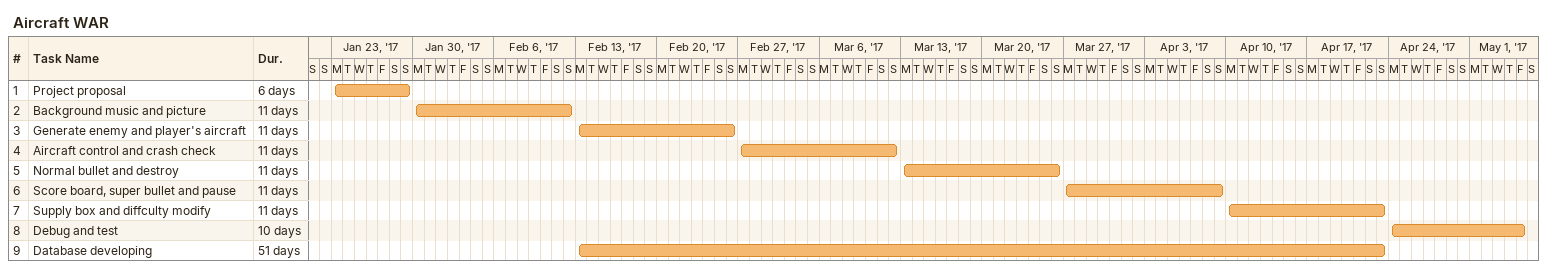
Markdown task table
Aircraft WAR

| ID | Task | Duration | Start | Finish |
|---|---|---|---|---|
| 1 | Project proposal | 6d | 2017-01-23 | 2017-01-29 |
| 2 | Background music and picture | 11d | 2017-01-30 | 2017-02-12 |
| 3 | Generate enemy and player's aircraft | 11d | 2017-02-13 | 2017-02-26 |
| 4 | Aircraft control and crash check | 11d | 2017-02-27 | 2017-03-12 |
| 5 | Normal bullet and destroy | 11d | 2017-03-13 | 2017-03-26 |
| 6 | Score board, super bullet and pause | 11d | 2017-03-27 | 2017-04-09 |
| 7 | Supply box and diffculty modify | 11d | 2017-04-10 | 2017-04-23 |
| 8 | Debug and test | 10d | 2017-04-24 | 2017-05-05 |
| 9 | Database developing | 51d | 2017-02-13 | 2017-04-23 |
